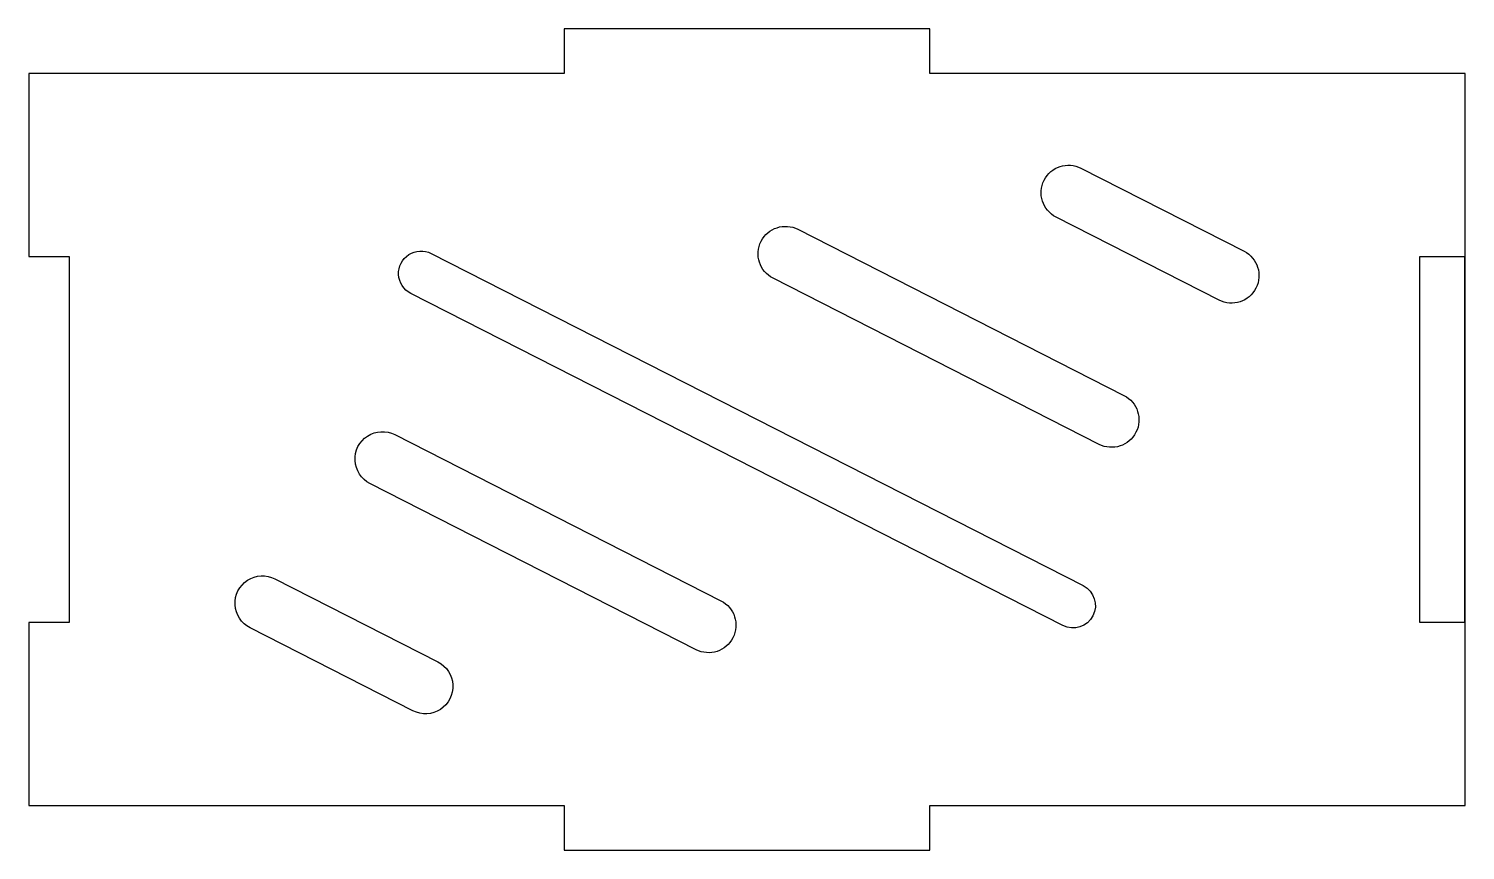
# Model space of a CAD drawing. Header units: millimetres. Extents: x -39.3 to 39.2, y 0.2 to 45.1.
import ezdxf

# ---------------------------------------------------------------- set-up
doc = ezdxf.new("R2010")
doc.units = ezdxf.units.MM
doc.layers.get('0').update_dxf_attribs({"linetype": 'CONTINUOUS'})

msp = doc.modelspace()

# ---------------------------------------------------------------- linework, layer by layer
for p, q in [((9.938, 45.089), (-10.062, 45.089)), ((-10.062, 45.089), (-10.062, 42.639)), ((9.938, 42.639), (9.938, 45.089)), ((-10.062, 42.639), (-39.324, 42.639)), ((-39.324, 42.639), (-39.324, 32.639)), ((39.201, 42.639), (9.938, 42.639)), ((39.201, 2.639), (39.201, 42.639)), ((-39.324, 32.639), (-37.112, 32.639)), ((-37.112, 32.639), (-37.112, 12.639)), ((-37.112, 12.639), (-39.324, 12.639)), ((-39.324, 12.639), (-39.324, 2.639)), ((-39.324, 2.639), (-10.062, 2.639)), ((-10.062, 2.639), (-10.062, 0.189)), ((9.938, 0.189), (9.938, 2.639)), ((9.938, 2.639), (39.201, 2.639)), ((-10.062, 0.189), (9.938, 0.189))]:
    msp.add_line(p, q)
for points in [[(18.195, 37.467), (27.106, 32.928, -1), (25.744, 30.255), (16.834, 34.794, -1)], [(2.724, 34.126), (20.545, 25.048, -1), (19.184, 22.374), (1.363, 31.452, -1)], [(-17.327, 32.808), (18.315, 14.652, -1), (17.203, 12.469), (-18.439, 30.625, -1)], [(-19.309, 22.904), (-1.484, 13.824, -1), (-2.846, 11.151), (-20.67, 20.231, -1)], [(-18.319, 7.81), (-27.229, 12.349, -1), (-25.868, 15.022), (-16.957, 10.483, -1)]]:
    msp.add_lwpolyline(points, format="xyb", close=True)
msp.add_lwpolyline([(36.713, 32.639), (39.163, 32.639), (39.163, 12.639), (36.713, 12.639)], close=True)

doc.saveas('drawing.dxf')
